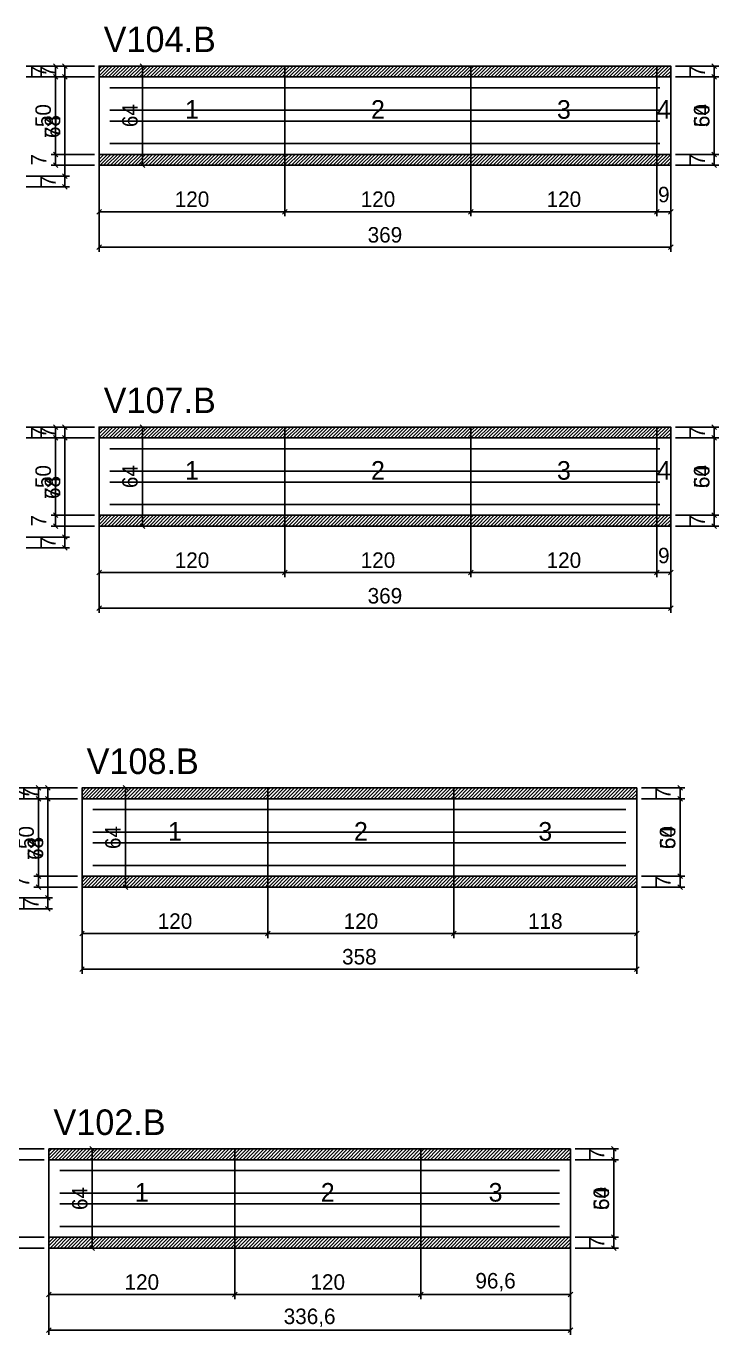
# Model space of a CAD drawing. Extents: x -9000 to 3070, y -6660 to 1250.
# Drawn here: x 569 to 1016, y -5650 to -4805 of the extents above; entities that cross this region are included whole.
import ezdxf
from ezdxf.enums import TextEntityAlignment as Align

# ---------------------------------------------------------------- set-up
doc = ezdxf.new("R2010")
doc.units = 0
for name, color, linetype in [('5', 5, 'Continuous'), ('COTA', 241, 'Continuous'), ('NOMENCLATURA', 7, 'Continuous'), ('Painéis', 200, 'Continuous'), ('SARR_2.2x7', 40, 'Continuous'), ('SCO-___-LAJ', 224, 'Continuous')]:
    doc.layers.add(name, color=color, linetype=linetype)
doc.dimstyles.new('PAINEL', dxfattribs={"dimtxt": 10, "dimasz": 3, "dimexe": 3, "dimexo": 3, "dimgap": 3, "dimtad": 1, "dimblk": 'OBLIQUE', "dimblk1": 'OBLIQUE', "dimcen": 2.5, "dimclrd": 4, "dimclre": 4, "dimclrt": 240, "dimazin": 3, "dimtfac": 1, "dimtmove": 0, "dimatfit": 3})

# ---------------------------------------------------------------- blocks, each defined once
blk = doc.blocks.new('_OBLIQUE')
at = {"color": 0, "linetype": 'BYBLOCK'}
blk.add_line((-0.5, -0.5), (0.5, 0.5), dxfattribs=at)

msp = doc.modelspace()

# ---------------------------------------------------------------- hatches: boundary and pattern name
at = {"layer": 'COTA'}
h = msp.add_hatch(dxfattribs=at)
h.set_pattern_fill('ANSI31', scale=0.5)
h.paths.add_polyline_path([(616, -4838), (736, -4838), (736, -4831), (616, -4831)])
h = msp.add_hatch(dxfattribs=at)
h.set_pattern_fill('ANSI31', scale=0.5)
h.paths.add_polyline_path([(736, -4838), (856, -4838), (856, -4831), (736, -4831)])
h = msp.add_hatch(dxfattribs=at)
h.set_pattern_fill('ANSI31', scale=0.5)
h.paths.add_polyline_path([(856, -4838), (976, -4838), (976, -4831), (856, -4831)])
h = msp.add_hatch(dxfattribs=at)
h.set_pattern_fill('ANSI31', scale=0.5)
h.paths.add_polyline_path([(976, -4838), (985, -4838), (985, -4831), (976, -4831)])
h = msp.add_hatch(dxfattribs=at)
h.set_pattern_fill('ANSI31', scale=0.5)
h.paths.add_polyline_path([(616, -4895), (736, -4895), (736, -4888), (616, -4888)])
h = msp.add_hatch(dxfattribs=at)
h.set_pattern_fill('ANSI31', scale=0.5)
h.paths.add_polyline_path([(736, -4895), (856, -4895), (856, -4888), (736, -4888)])
h = msp.add_hatch(dxfattribs=at)
h.set_pattern_fill('ANSI31', scale=0.5)
h.paths.add_polyline_path([(856, -4895), (976, -4895), (976, -4888), (856, -4888)])
h = msp.add_hatch(dxfattribs=at)
h.set_pattern_fill('ANSI31', scale=0.5)
h.paths.add_polyline_path([(976, -4895), (985, -4895), (985, -4888), (976, -4888)])
h = msp.add_hatch(dxfattribs=at)
h.set_pattern_fill('ANSI31', scale=0.5)
h.paths.add_polyline_path([(616, -5071), (736, -5071), (736, -5064), (616, -5064)])
h = msp.add_hatch(dxfattribs=at)
h.set_pattern_fill('ANSI31', scale=0.5)
h.paths.add_polyline_path([(736, -5071), (856, -5071), (856, -5064), (736, -5064)])
h = msp.add_hatch(dxfattribs=at)
h.set_pattern_fill('ANSI31', scale=0.5)
h.paths.add_polyline_path([(856, -5071), (976, -5071), (976, -5064), (856, -5064)])
h = msp.add_hatch(dxfattribs=at)
h.set_pattern_fill('ANSI31', scale=0.5)
h.paths.add_polyline_path([(976, -5071), (985, -5071), (985, -5064), (976, -5064)])
h = msp.add_hatch(dxfattribs=at)
h.set_pattern_fill('ANSI31', scale=0.5)
h.paths.add_polyline_path([(616, -5128), (736, -5128), (736, -5121), (616, -5121)])
h = msp.add_hatch(dxfattribs=at)
h.set_pattern_fill('ANSI31', scale=0.5)
h.paths.add_polyline_path([(736, -5128), (856, -5128), (856, -5121), (736, -5121)])
h = msp.add_hatch(dxfattribs=at)
h.set_pattern_fill('ANSI31', scale=0.5)
h.paths.add_polyline_path([(856, -5128), (976, -5128), (976, -5121), (856, -5121)])
h = msp.add_hatch(dxfattribs=at)
h.set_pattern_fill('ANSI31', scale=0.5)
h.paths.add_polyline_path([(976, -5128), (985, -5128), (985, -5121), (976, -5121)])
h = msp.add_hatch(dxfattribs=at)
h.set_pattern_fill('ANSI31', scale=0.5)
h.paths.add_polyline_path([(605, -5304), (725, -5304), (725, -5297), (605, -5297)])
h = msp.add_hatch(dxfattribs=at)
h.set_pattern_fill('ANSI31', scale=0.5)
h.paths.add_polyline_path([(725, -5304), (845, -5304), (845, -5297), (725, -5297)])
h = msp.add_hatch(dxfattribs=at)
h.set_pattern_fill('ANSI31', scale=0.5)
h.paths.add_polyline_path([(845, -5304), (963, -5304), (963, -5297), (845, -5297)])
h = msp.add_hatch(dxfattribs=at)
h.set_pattern_fill('ANSI31', scale=0.5)
h.paths.add_polyline_path([(605, -5361), (725, -5361), (725, -5354), (605, -5354)])
h = msp.add_hatch(dxfattribs=at)
h.set_pattern_fill('ANSI31', scale=0.5)
h.paths.add_polyline_path([(725, -5361), (845, -5361), (845, -5354), (725, -5354)])
h = msp.add_hatch(dxfattribs=at)
h.set_pattern_fill('ANSI31', scale=0.5)
h.paths.add_polyline_path([(845, -5361), (963, -5361), (963, -5354), (845, -5354)])
h = msp.add_hatch(dxfattribs=at)
h.set_pattern_fill('ANSI31', scale=0.5)
h.paths.add_polyline_path([(583.6, -5537), (703.6, -5537), (703.6, -5530), (583.6, -5530)])
h = msp.add_hatch(dxfattribs=at)
h.set_pattern_fill('ANSI31', scale=0.5)
h.paths.add_polyline_path([(703.6, -5537), (823.6, -5537), (823.6, -5530), (703.6, -5530)])
h = msp.add_hatch(dxfattribs=at)
h.set_pattern_fill('ANSI31', scale=0.5)
h.paths.add_polyline_path([(823.6, -5537), (920.2, -5537), (920.2, -5530), (823.6, -5530)])
h = msp.add_hatch(dxfattribs=at)
h.set_pattern_fill('ANSI31', scale=0.5)
h.paths.add_polyline_path([(583.6, -5594), (703.6, -5594), (703.6, -5587), (583.6, -5587)])
h = msp.add_hatch(dxfattribs=at)
h.set_pattern_fill('ANSI31', scale=0.5)
h.paths.add_polyline_path([(703.6, -5594), (823.6, -5594), (823.6, -5587), (703.6, -5587)])
h = msp.add_hatch(dxfattribs=at)
h.set_pattern_fill('ANSI31', scale=0.5)
h.paths.add_polyline_path([(823.6, -5594), (920.2, -5594), (920.2, -5587), (823.6, -5587)])

# ---------------------------------------------------------------- linework, layer by layer
at = {"layer": 'Painéis'}
for p, q in [((616, -4838), (736, -4838)), ((616, -4888), (616, -4838)), ((736, -4888), (736, -4838)), ((736, -4888), (736, -4838)), ((736, -4838), (856, -4838)), ((736, -4888), (736, -4838)), ((856, -4888), (856, -4838)), ((856, -4888), (856, -4838)), ((856, -4838), (976, -4838)), ((856, -4888), (856, -4838)), ((976, -4888), (976, -4838)), ((976, -4888), (976, -4838)), ((976, -4838), (985, -4838)), ((976, -4888), (976, -4838)), ((985, -4888), (985, -4838)), ((616, -4888), (736, -4888)), ((736, -4888), (856, -4888)), ((856, -4888), (976, -4888)), ((976, -4888), (985, -4888)), ((616, -5071), (736, -5071)), ((616, -5121), (616, -5071)), ((736, -5121), (736, -5071)), ((736, -5121), (736, -5071)), ((736, -5071), (856, -5071)), ((736, -5121), (736, -5071)), ((856, -5121), (856, -5071)), ((856, -5121), (856, -5071)), ((856, -5071), (976, -5071)), ((856, -5121), (856, -5071)), ((976, -5121), (976, -5071)), ((976, -5121), (976, -5071)), ((976, -5071), (985, -5071)), ((976, -5121), (976, -5071)), ((985, -5121), (985, -5071)), ((616, -5121), (736, -5121)), ((736, -5121), (856, -5121)), ((856, -5121), (976, -5121)), ((976, -5121), (985, -5121)), ((605, -5304), (725, -5304)), ((605, -5354), (605, -5304)), ((725, -5354), (725, -5304)), ((725, -5354), (725, -5304)), ((725, -5304), (845, -5304)), ((725, -5354), (725, -5304)), ((845, -5354), (845, -5304)), ((845, -5354), (845, -5304)), ((845, -5304), (963, -5304)), ((845, -5354), (845, -5304)), ((963, -5354), (963, -5304)), ((605, -5354), (725, -5354)), ((725, -5354), (845, -5354)), ((845, -5354), (963, -5354)), ((583.6, -5537), (703.6, -5537)), ((583.6, -5587), (583.6, -5537)), ((703.6, -5587), (703.6, -5537)), ((703.6, -5587), (703.6, -5537)), ((703.6, -5537), (823.6, -5537)), ((703.6, -5587), (703.6, -5537)), ((823.6, -5587), (823.6, -5537)), ((823.6, -5587), (823.6, -5537)), ((823.6, -5537), (920.2, -5537)), ((823.6, -5587), (823.6, -5537)), ((920.2, -5587), (920.2, -5537)), ((583.6, -5587), (703.6, -5587)), ((703.6, -5587), (823.6, -5587)), ((823.6, -5587), (920.2, -5587))]:
    msp.add_line(p, q, dxfattribs=at)
at = {"layer": 'SARR_2.2x7'}
for points in [[(623, -4845), (736, -4845)], [(623, -4845), (736, -4845)], [(736, -4845), (856, -4845)], [(736, -4845), (856, -4845)], [(856, -4845), (976, -4845)], [(856, -4845), (976, -4845)], [(976, -4845), (978, -4845)], [(976, -4845), (978, -4845)], [(623, -4859.5), (736, -4859.5)], [(623, -4859.5), (736, -4859.5)], [(736, -4859.5), (856, -4859.5)], [(736, -4859.5), (856, -4859.5)], [(856, -4859.5), (976, -4859.5)], [(856, -4859.5), (976, -4859.5)], [(976, -4859.5), (978, -4859.5)], [(976, -4859.5), (978, -4859.5)], [(623, -4866.5), (736, -4866.5)], [(623, -4866.5), (736, -4866.5)], [(736, -4866.5), (856, -4866.5)], [(736, -4866.5), (856, -4866.5)], [(856, -4866.5), (976, -4866.5)], [(856, -4866.5), (976, -4866.5)], [(976, -4866.5), (978, -4866.5)], [(976, -4866.5), (978, -4866.5)], [(623, -4881), (736, -4881)], [(623, -4881), (736, -4881)], [(736, -4881), (856, -4881)], [(736, -4881), (856, -4881)], [(856, -4881), (976, -4881)], [(856, -4881), (976, -4881)], [(976, -4881), (978, -4881)], [(976, -4881), (978, -4881)], [(623, -5078), (736, -5078)], [(623, -5078), (736, -5078)], [(736, -5078), (856, -5078)], [(736, -5078), (856, -5078)], [(856, -5078), (976, -5078)], [(856, -5078), (976, -5078)], [(976, -5078), (978, -5078)], [(976, -5078), (978, -5078)], [(623, -5092.5), (736, -5092.5)], [(623, -5092.5), (736, -5092.5)], [(736, -5092.5), (856, -5092.5)], [(736, -5092.5), (856, -5092.5)], [(856, -5092.5), (976, -5092.5)], [(856, -5092.5), (976, -5092.5)], [(976, -5092.5), (978, -5092.5)], [(976, -5092.5), (978, -5092.5)], [(623, -5099.5), (736, -5099.5)], [(623, -5099.5), (736, -5099.5)], [(736, -5099.5), (856, -5099.5)], [(736, -5099.5), (856, -5099.5)], [(856, -5099.5), (976, -5099.5)], [(856, -5099.5), (976, -5099.5)], [(976, -5099.5), (978, -5099.5)], [(976, -5099.5), (978, -5099.5)], [(623, -5114), (736, -5114)], [(623, -5114), (736, -5114)], [(736, -5114), (856, -5114)], [(736, -5114), (856, -5114)], [(856, -5114), (976, -5114)], [(856, -5114), (976, -5114)], [(976, -5114), (978, -5114)], [(976, -5114), (978, -5114)], [(612, -5311), (725, -5311)], [(612, -5311), (725, -5311)], [(725, -5311), (845, -5311)], [(725, -5311), (845, -5311)], [(845, -5311), (956, -5311)], [(845, -5311), (956, -5311)], [(612, -5325.5), (725, -5325.5)], [(612, -5325.5), (725, -5325.5)], [(725, -5325.5), (845, -5325.5)], [(725, -5325.5), (845, -5325.5)], [(845, -5325.5), (956, -5325.5)], [(845, -5325.5), (956, -5325.5)], [(612, -5332.5), (725, -5332.5)], [(612, -5332.5), (725, -5332.5)], [(725, -5332.5), (845, -5332.5)], [(725, -5332.5), (845, -5332.5)], [(845, -5332.5), (956, -5332.5)], [(845, -5332.5), (956, -5332.5)], [(612, -5347), (725, -5347)], [(612, -5347), (725, -5347)], [(725, -5347), (845, -5347)], [(725, -5347), (845, -5347)], [(845, -5347), (956, -5347)], [(845, -5347), (956, -5347)], [(590.6, -5544), (703.6, -5544)], [(590.6, -5544), (703.6, -5544)], [(703.6, -5544), (823.6, -5544)], [(703.6, -5544), (823.6, -5544)], [(823.6, -5544), (913.2, -5544)], [(823.6, -5544), (913.2, -5544)], [(590.6, -5558.5), (703.6, -5558.5)], [(590.6, -5558.5), (703.6, -5558.5)], [(590.6, -5565.5), (703.6, -5565.5)], [(590.6, -5565.5), (703.6, -5565.5)], [(703.6, -5558.5), (823.6, -5558.5)], [(703.6, -5558.5), (823.6, -5558.5)], [(703.6, -5565.5), (823.6, -5565.5)], [(703.6, -5565.5), (823.6, -5565.5)], [(823.6, -5558.5), (913.2, -5558.5)], [(823.6, -5558.5), (913.2, -5558.5)], [(823.6, -5565.5), (913.2, -5565.5)], [(823.6, -5565.5), (913.2, -5565.5)], [(590.6, -5580), (703.6, -5580)], [(590.6, -5580), (703.6, -5580)], [(703.6, -5580), (823.6, -5580)], [(703.6, -5580), (823.6, -5580)], [(823.6, -5580), (913.2, -5580)], [(823.6, -5580), (913.2, -5580)]]:
    msp.add_lwpolyline(points, dxfattribs=at)
at = {"layer": 'SCO-___-LAJ'}
for points in [[(616, -4838), (736, -4838), (736, -4831), (616, -4831)], [(736, -4838), (856, -4838), (856, -4831), (736, -4831)], [(856, -4838), (976, -4838), (976, -4831), (856, -4831)], [(976, -4838), (985, -4838), (985, -4831), (976, -4831)], [(616, -4895), (736, -4895), (736, -4888), (616, -4888)], [(736, -4895), (856, -4895), (856, -4888), (736, -4888)], [(856, -4895), (976, -4895), (976, -4888), (856, -4888)], [(976, -4895), (985, -4895), (985, -4888), (976, -4888)], [(616, -5071), (736, -5071), (736, -5064), (616, -5064)], [(736, -5071), (856, -5071), (856, -5064), (736, -5064)], [(856, -5071), (976, -5071), (976, -5064), (856, -5064)], [(976, -5071), (985, -5071), (985, -5064), (976, -5064)], [(616, -5128), (736, -5128), (736, -5121), (616, -5121)], [(736, -5128), (856, -5128), (856, -5121), (736, -5121)], [(856, -5128), (976, -5128), (976, -5121), (856, -5121)], [(976, -5128), (985, -5128), (985, -5121), (976, -5121)], [(605, -5304), (725, -5304), (725, -5297), (605, -5297)], [(725, -5304), (845, -5304), (845, -5297), (725, -5297)], [(845, -5304), (963, -5304), (963, -5297), (845, -5297)], [(605, -5361), (725, -5361), (725, -5354), (605, -5354)], [(725, -5361), (845, -5361), (845, -5354), (725, -5354)], [(845, -5361), (963, -5361), (963, -5354), (845, -5354)], [(583.6, -5537), (703.6, -5537), (703.6, -5530), (583.6, -5530)], [(703.6, -5537), (823.6, -5537), (823.6, -5530), (703.6, -5530)], [(823.6, -5537), (920.2, -5537), (920.2, -5530), (823.6, -5530)], [(583.6, -5594), (703.6, -5594), (703.6, -5587), (583.6, -5587)], [(703.6, -5594), (823.6, -5594), (823.6, -5587), (703.6, -5587)], [(823.6, -5594), (920.2, -5594), (920.2, -5587), (823.6, -5587)]]:
    msp.add_lwpolyline(points, close=True, dxfattribs=at)

# ---------------------------------------------------------------- texts
at = {"layer": '5'}
for s, p in [('1', (676, -4859)), ('2', (796, -4859)), ('3', (916, -4859)), ('4', (980.5, -4859)), ('1', (676, -5092)), ('2', (796, -5092)), ('3', (916, -5092)), ('4', (980.5, -5092)), ('1', (665, -5325)), ('2', (785, -5325)), ('3', (904, -5325)), ('1', (643.6, -5558)), ('2', (763.6, -5558)), ('3', (871.9, -5558))]:
    msp.add_text(s, height=12, dxfattribs=at).set_placement(p, align=Align.MIDDLE_CENTER)
at = {"layer": 'NOMENCLATURA'}
for s, p in [('V104.B', (619, -4822)), ('V107.B', (619, -5055)), ('V108.B', (608, -5288)), ('V102.B', (586.6, -5521))]:
    msp.add_text(s, height=16.5, dxfattribs=at).set_placement(p)

# ---------------------------------------------------------------- dimensions: what is measured, and where the dimension line sits
at = {"layer": 'COTA'}
for base, p1, p2 in [((594, -4909), (566, -4909), (566, -4831)), ((594, -4838), (566, -4838), (566, -4831)), ((588, -4838), (616, -4838), (616, -4831)), ((644, -4895), (616, -4895), (616, -4831)), ((1013, -4895), (985, -4895), (985, -4831)), ((1013, -4838), (985, -4838), (985, -4831)), ((594, -4902), (566, -4902), (566, -4838)), ((588, -4888), (616, -4888), (616, -4838)), ((1013, -4888), (985, -4888), (985, -4838)), ((588, -4895), (616, -4895), (616, -4888)), ((1013, -4895), (985, -4895), (985, -4888)), ((594, -4909), (566, -4909), (566, -4902)), ((594, -5142), (566, -5142), (566, -5064)), ((594, -5071), (566, -5071), (566, -5064)), ((588, -5071), (616, -5071), (616, -5064)), ((644, -5128), (616, -5128), (616, -5064)), ((1013, -5128), (985, -5128), (985, -5064)), ((1013, -5071), (985, -5071), (985, -5064)), ((594, -5135), (566, -5135), (566, -5071)), ((588, -5121), (616, -5121), (616, -5071)), ((1013, -5121), (985, -5121), (985, -5071)), ((588, -5128), (616, -5128), (616, -5121)), ((1013, -5128), (985, -5128), (985, -5121)), ((594, -5142), (566, -5142), (566, -5135)), ((583, -5375), (555, -5375), (555, -5297)), ((583, -5304), (555, -5304), (555, -5297)), ((577, -5304), (605, -5304), (605, -5297)), ((633, -5361), (605, -5361), (605, -5297)), ((991, -5361), (963, -5361), (963, -5297)), ((991, -5304), (963, -5304), (963, -5297)), ((583, -5368), (555, -5368), (555, -5304)), ((577, -5354), (605, -5354), (605, -5304)), ((991, -5354), (963, -5354), (963, -5304)), ((577, -5361), (605, -5361), (605, -5354)), ((991, -5361), (963, -5361), (963, -5354)), ((583, -5375), (555, -5375), (555, -5368)), ((555.6, -5537), (583.6, -5537), (583.6, -5530)), ((611.6, -5594), (583.6, -5594), (583.6, -5530)), ((948.2, -5594), (920.2, -5594), (920.2, -5530)), ((948.2, -5537), (920.2, -5537), (920.2, -5530)), ((555.6, -5587), (583.6, -5587), (583.6, -5537)), ((948.2, -5587), (920.2, -5587), (920.2, -5537)), ((555.6, -5594), (583.6, -5594), (583.6, -5587)), ((948.2, -5594), (920.2, -5594), (920.2, -5587))]:
    msp.add_linear_dim(base=base, p1=p1, p2=p2, angle=90, dimstyle='PAINEL', dxfattribs=at).render()
for base, p1, p2 in [((616, -4925), (616, -4888), (736, -4888)), ((616, -4948), (616, -4888), (985, -4888)), ((736, -4925), (736, -4888), (856, -4888)), ((856, -4925), (856, -4888), (976, -4888)), ((976, -4925), (976, -4888), (985, -4888)), ((616, -5158), (616, -5121), (736, -5121)), ((616, -5181), (616, -5121), (985, -5121)), ((736, -5158), (736, -5121), (856, -5121)), ((856, -5158), (856, -5121), (976, -5121)), ((976, -5158), (976, -5121), (985, -5121)), ((605, -5391), (605, -5354), (725, -5354)), ((605, -5414), (605, -5354), (963, -5354)), ((725, -5391), (725, -5354), (845, -5354)), ((845, -5391), (845, -5354), (963, -5354)), ((583.6, -5624), (583.6, -5587), (703.6, -5587)), ((583.6, -5647), (583.6, -5587), (920.2, -5587)), ((703.6, -5624), (703.6, -5587), (823.6, -5587)), ((823.6, -5624), (823.6, -5587), (920.2, -5587))]:
    msp.add_linear_dim(base=base, p1=p1, p2=p2, dimstyle='PAINEL', dxfattribs=at).render()

doc.saveas('drawing.dxf')
